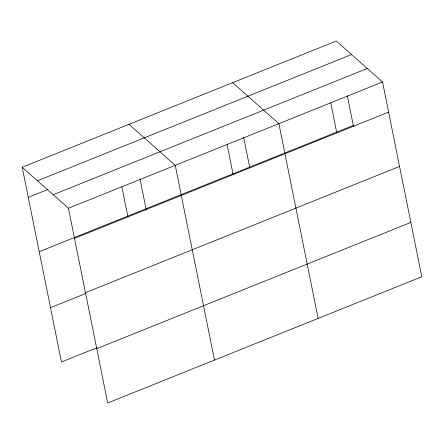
<?xml version="1.0" encoding="UTF-8"?>
<svg xmlns="http://www.w3.org/2000/svg" width="444" height="444" viewBox="0 0 444 444"><rect width="100%" height="100%" fill="white"/><g stroke="black" fill="none" stroke-linecap="round" stroke-linejoin="round"><path stroke-width="0.67" d="M22.2 167.249L336.297 41.015L382.534 82.012L421.8 276.751L107.703 402.986L68.437 208.247L22.2 167.249L61.466 361.988L96.848 347.769M37.457 180.775L351.554 54.545M28.272 197.358L47.569 189.605M53.18 194.716L367.277 68.481M68.437 208.247L382.534 82.012M39.227 251.687L353.319 125.452M74.509 238.356L388.605 112.121M85.464 292.685L399.561 166.45M50.511 307.659L85.897 293.44M96.753 348.657L410.844 222.422M232.645 82.673L278.882 123.671L318.148 318.409M128.993 124.331L175.23 165.323L214.496 360.067M347.297 95.577L353.591 126.801M330.708 102.842L336.78 132.95M243.645 137.229L249.667 167.111M227.056 144.5L233.128 174.609M139.993 178.888L146.292 210.117M121.834 186.785L127.905 216.894"/></g></svg>
